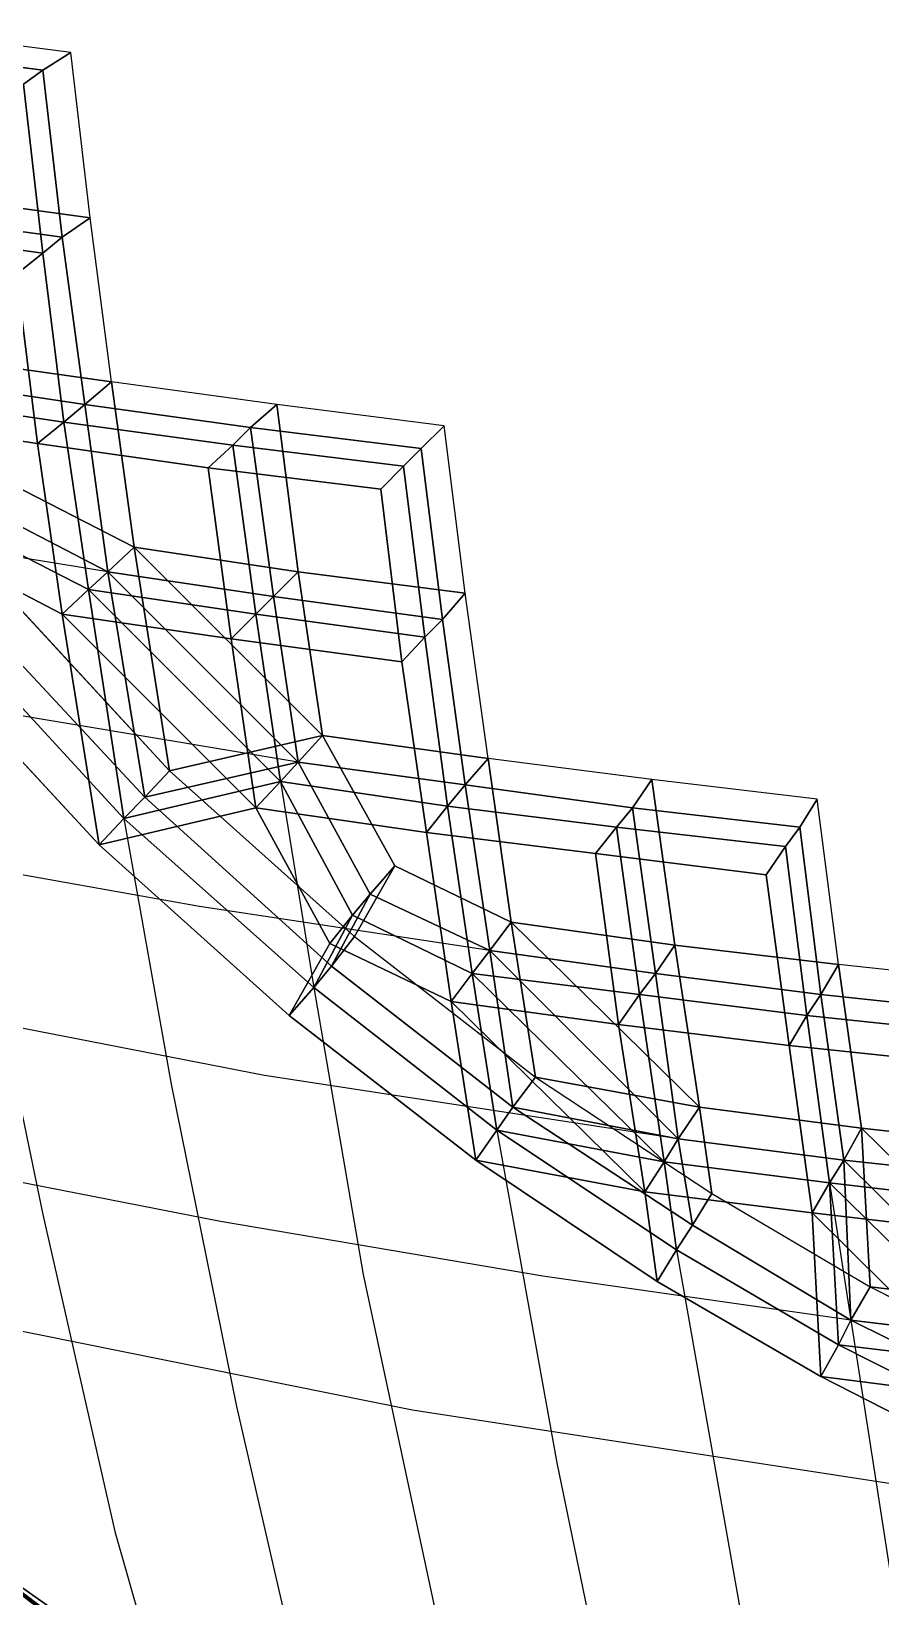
# Model space of a CAD drawing. Extents: x -24.1 to 24.1, y -24.4 to 24.4.
# Drawn here: x -13.57 to -8.75, y -17.88 to -8.99 of the extents above; entities that cross this region are included whole.
import ezdxf

# ---------------------------------------------------------------- set-up
doc = ezdxf.new("R2010")
doc.units = 0
doc.header["$MEASUREMENT"] = 0
for name, color, linetype in [('Bases', 7, 'CONTINUOUS'), ('Bases - borderline', 7, 'CONTINUOUS'), ('Bases - borderline bottom', 7, 'CONTINUOUS'), ('Bases - borderline side1', 7, 'CONTINUOUS'), ('Bases - borderline side2', 7, 'CONTINUOUS'), ('Bases - borderline side3', 7, 'CONTINUOUS'), ('Bases - borderline side4', 7, 'CONTINUOUS'), ('Bases - borderline top', 7, 'CONTINUOUS'), ('Bases bottom', 7, 'CONTINUOUS'), ('Bases side1', 7, 'CONTINUOUS'), ('Bases side2', 7, 'CONTINUOUS'), ('Bases side3', 7, 'CONTINUOUS'), ('Bases side4', 7, 'CONTINUOUS'), ('Bases top', 7, 'CONTINUOUS'), ('Concrete bases crown', 7, 'CONTINUOUS'), ('Concrete bases crown bottom', 7, 'CONTINUOUS'), ('Concrete bases crown side2', 7, 'CONTINUOUS'), ('Concrete bases crown side3', 7, 'CONTINUOUS'), ('Concrete bases crown side4', 7, 'CONTINUOUS'), ('Concrete bases crown top', 7, 'CONTINUOUS'), ('FEA3', 7, 'CONTINUOUS'), ('LowerTendons', 7, 'CONTINUOUS'), ('LowerTendons Crown', 7, 'CONTINUOUS'), ('TendonPoints3', 7, 'CONTINUOUS'), ('UpperTendons', 7, 'CONTINUOUS'), ('UpperTendons Crown', 7, 'CONTINUOUS')]:
    doc.layers.add(name, color=color, linetype=linetype)

msp = doc.modelspace()

# ---------------------------------------------------------------- linework, layer by layer
at = {"layer": 'Bases'}
for points in [[(-11.92, -12.99, 59.35), (-12.06, -12.06, 59.69), (-12.99, -11.92, 59.35)], [(-12.06, -13.14, 59.7), (-12.2, -12.2, 60.04), (-13.14, -12.06, 59.7)], [(-12.06, -13.14, 59.7), (-12.2, -12.2, 60.04), (-13.14, -12.06, 59.7)], [(-12.16, -13.25, 59.96), (-12.3, -12.3, 60.3), (-13.25, -12.16, 59.96)], [(-12.16, -13.25, 59.96), (-12.3, -12.3, 60.3), (-13.25, -12.16, 59.96)], [(-12.3, -13.4, 60.3), (-12.44, -12.44, 60.65), (-13.4, -12.3, 60.3)]]:
    msp.add_3dface(points, dxfattribs=at)
at = {"layer": 'Bases - borderline'}
for points in [[(-11.92, -12.99, 59.35), (-12.99, -11.92, 59.35), (-12.79, -13.19, 58.9)], [(-12.06, -13.14, 59.7), (-13.14, -12.06, 59.7), (-12.93, -13.34, 59.24)], [(-12.06, -13.14, 59.7), (-13.14, -12.06, 59.7), (-12.93, -13.34, 59.24)], [(-12.16, -13.25, 59.96), (-13.25, -12.16, 59.96), (-13.05, -13.46, 59.5)], [(-12.16, -13.25, 59.96), (-13.25, -12.16, 59.96), (-13.05, -13.46, 59.5)], [(-12.3, -13.4, 60.3), (-13.4, -12.3, 60.3), (-13.19, -13.61, 59.83)], [(-9.78, -15.1, 59.14), (-9.92, -14.18, 59.55), (-10.85, -14.05, 59.28)], [(-10.85, -14.05, 59.28), (-10.71, -14.93, 58.9), (-9.78, -15.1, 59.14)], [(-9.9, -15.28, 59.48), (-10.03, -14.34, 59.89), (-10.97, -14.21, 59.63)], [(-9.9, -15.28, 59.48), (-10.03, -14.34, 59.89), (-10.97, -14.21, 59.63)], [(-10.97, -14.21, 59.63), (-10.84, -15.1, 59.24), (-9.9, -15.28, 59.48)], [(-10.97, -14.21, 59.63), (-10.84, -15.1, 59.24), (-9.9, -15.28, 59.48)], [(-9.98, -15.41, 59.73), (-10.12, -14.46, 60.15), (-11.07, -14.34, 59.88)], [(-9.98, -15.41, 59.73), (-10.12, -14.46, 60.15), (-11.07, -14.34, 59.88)], [(-11.07, -14.34, 59.88), (-10.93, -15.23, 59.49), (-9.98, -15.41, 59.73)], [(-11.07, -14.34, 59.88), (-10.93, -15.23, 59.49), (-9.98, -15.41, 59.73)], [(-10.09, -15.58, 60.07), (-10.24, -14.63, 60.5), (-11.19, -14.5, 60.23)], [(-11.19, -14.5, 60.23), (-11.05, -15.4, 59.83), (-10.09, -15.58, 60.07)], [(-9.78, -15.1, 59.14), (-10.71, -14.93, 58.9), (-9.71, -15.59, 58.9)], [(-9.9, -15.28, 59.48), (-10.84, -15.1, 59.24), (-9.82, -15.77, 59.24)], [(-9.9, -15.28, 59.48), (-10.84, -15.1, 59.24), (-9.82, -15.77, 59.24)], [(-9.98, -15.41, 59.73), (-10.93, -15.23, 59.49), (-9.91, -15.91, 59.5)], [(-9.98, -15.41, 59.73), (-10.93, -15.23, 59.49), (-9.91, -15.91, 59.5)], [(-7.82, -16.24, 59.11), (-7.95, -15.32, 59.57), (-8.86, -15.22, 59.37)], [(-7.82, -16.24, 59.11), (-8.86, -15.22, 59.37), (-8.81, -16.12, 58.9)], [(-10.09, -15.58, 60.07), (-11.05, -15.4, 59.83), (-10.02, -16.09, 59.83)], [(-7.92, -16.43, 59.45), (-8.04, -15.5, 59.92), (-8.96, -15.4, 59.71)], [(-7.92, -16.43, 59.45), (-8.04, -15.5, 59.92), (-8.96, -15.4, 59.71)], [(-7.92, -16.43, 59.45), (-8.96, -15.4, 59.71), (-8.92, -16.31, 59.24)], [(-7.92, -16.43, 59.45), (-8.96, -15.4, 59.71), (-8.92, -16.31, 59.24)], [(-7.98, -16.57, 59.71), (-8.11, -15.64, 60.18), (-9.04, -15.53, 59.97)], [(-7.98, -16.57, 59.71), (-8.11, -15.64, 60.18), (-9.04, -15.53, 59.97)], [(-7.98, -16.57, 59.71), (-9.04, -15.53, 59.97), (-8.99, -16.45, 59.49)], [(-7.98, -16.57, 59.71), (-9.04, -15.53, 59.97), (-8.99, -16.45, 59.49)], [(-8.07, -16.76, 60.05), (-8.2, -15.81, 60.52), (-9.14, -15.7, 60.31)], [(-8.07, -16.76, 60.05), (-9.14, -15.7, 60.31), (-9.09, -16.63, 59.83)], [(-7.82, -16.24, 59.11), (-8.81, -16.12, 58.9), (-7.76, -16.65, 58.9)], [(-7.92, -16.43, 59.45), (-8.92, -16.31, 59.24), (-7.85, -16.84, 59.24)], [(-7.92, -16.43, 59.45), (-8.92, -16.31, 59.24), (-7.85, -16.84, 59.24)], [(-7.98, -16.57, 59.71), (-8.99, -16.45, 59.49), (-7.92, -16.99, 59.5)], [(-7.98, -16.57, 59.71), (-8.99, -16.45, 59.49), (-7.92, -16.99, 59.5)], [(-8.07, -16.76, 60.05), (-9.09, -16.63, 59.83), (-8.01, -17.18, 59.83)]]:
    msp.add_3dface(points, dxfattribs=at)
at = {"layer": 'Bases - borderline bottom'}
for points in [[(-12.79, -13.19, 58.9), (-12.99, -11.92, 59.35), (-13.75, -11.53, 59.17), (-14.13, -11.74, 58.9)], [(-12.93, -13.34, 59.24), (-13.14, -12.06, 59.7), (-13.91, -11.66, 59.51), (-14.3, -11.87, 59.24)], [(-13.05, -13.46, 59.5), (-13.25, -12.16, 59.96), (-14.03, -11.76, 59.77), (-14.42, -11.97, 59.49)], [(-11.51, -13.73, 59.18), (-11.92, -12.99, 59.35), (-12.79, -13.19, 58.9), (-11.74, -14.13, 58.9)], [(-11.65, -13.89, 59.52), (-12.06, -13.14, 59.7), (-12.93, -13.34, 59.24), (-11.87, -14.3, 59.24)], [(-11.75, -14.01, 59.78), (-12.16, -13.25, 59.96), (-13.05, -13.46, 59.5), (-11.97, -14.42, 59.49)], [(-10.85, -14.05, 59.28), (-11.51, -13.73, 59.18), (-11.74, -14.13, 58.9), (-10.71, -14.93, 58.9)], [(-10.97, -14.21, 59.63), (-11.65, -13.89, 59.52), (-11.87, -14.3, 59.24), (-10.84, -15.1, 59.24)], [(-11.07, -14.34, 59.88), (-11.75, -14.01, 59.78), (-11.97, -14.42, 59.49), (-10.93, -15.23, 59.49)], [(-8.86, -15.22, 59.37), (-9.78, -15.1, 59.14), (-9.71, -15.59, 58.9), (-8.81, -16.12, 58.9)], [(-8.96, -15.4, 59.71), (-9.9, -15.28, 59.48), (-9.82, -15.77, 59.24), (-8.92, -16.31, 59.24)], [(-9.04, -15.53, 59.97), (-9.98, -15.41, 59.73), (-9.91, -15.91, 59.5), (-8.99, -16.45, 59.49)]]:
    msp.add_3dface(points, dxfattribs=at)
at = {"layer": 'Bases - borderline side1'}
for points in [[(-12.79, -13.19, 58.9), (-12.99, -11.92, 59.35), (-13.14, -12.06, 59.7), (-12.93, -13.34, 59.24)], [(-12.93, -13.34, 59.24), (-13.14, -12.06, 59.7), (-13.25, -12.16, 59.96), (-13.05, -13.46, 59.5)], [(-13.05, -13.46, 59.5), (-13.25, -12.16, 59.96), (-13.4, -12.3, 60.3), (-13.19, -13.61, 59.83)], [(-11.51, -13.73, 59.18), (-11.92, -12.99, 59.35), (-12.06, -13.14, 59.7), (-11.65, -13.89, 59.52)], [(-11.65, -13.89, 59.52), (-12.06, -13.14, 59.7), (-12.16, -13.25, 59.96), (-11.75, -14.01, 59.78)], [(-11.75, -14.01, 59.78), (-12.16, -13.25, 59.96), (-12.3, -13.4, 60.3), (-11.88, -14.17, 60.12)], [(-10.85, -14.05, 59.28), (-11.51, -13.73, 59.18), (-11.65, -13.89, 59.52), (-10.97, -14.21, 59.63)], [(-10.97, -14.21, 59.63), (-11.65, -13.89, 59.52), (-11.75, -14.01, 59.78), (-11.07, -14.34, 59.88)], [(-11.07, -14.34, 59.88), (-11.75, -14.01, 59.78), (-11.88, -14.17, 60.12), (-11.19, -14.5, 60.23)], [(-8.86, -15.22, 59.37), (-9.78, -15.1, 59.14), (-9.9, -15.28, 59.48), (-8.96, -15.4, 59.71)], [(-8.96, -15.4, 59.71), (-9.9, -15.28, 59.48), (-9.98, -15.41, 59.73), (-9.04, -15.53, 59.97)], [(-9.04, -15.53, 59.97), (-9.98, -15.41, 59.73), (-10.09, -15.58, 60.07), (-9.14, -15.7, 60.31)]]:
    msp.add_3dface(points, dxfattribs=at)
at = {"layer": 'Bases - borderline side2'}
for points in [[(-12.99, -11.92, 59.35), (-13.75, -11.53, 59.17), (-13.91, -11.66, 59.51), (-13.14, -12.06, 59.7)], [(-13.14, -12.06, 59.7), (-13.91, -11.66, 59.51), (-14.03, -11.76, 59.77), (-13.25, -12.16, 59.96)], [(-13.25, -12.16, 59.96), (-14.03, -11.76, 59.77), (-14.19, -11.89, 60.11), (-13.4, -12.3, 60.3)], [(-11.92, -12.99, 59.35), (-12.79, -13.19, 58.9), (-12.93, -13.34, 59.24), (-12.06, -13.14, 59.7)], [(-12.06, -13.14, 59.7), (-12.93, -13.34, 59.24), (-13.05, -13.46, 59.5), (-12.16, -13.25, 59.96)], [(-12.16, -13.25, 59.96), (-13.05, -13.46, 59.5), (-13.19, -13.61, 59.83), (-12.3, -13.4, 60.3)], [(-11.51, -13.73, 59.18), (-11.74, -14.13, 58.9), (-11.87, -14.3, 59.24), (-11.65, -13.89, 59.52)], [(-11.65, -13.89, 59.52), (-11.87, -14.3, 59.24), (-11.97, -14.42, 59.49), (-11.75, -14.01, 59.78)], [(-11.75, -14.01, 59.78), (-11.97, -14.42, 59.49), (-12.11, -14.58, 59.83), (-11.88, -14.17, 60.12)], [(-9.78, -15.1, 59.14), (-9.71, -15.59, 58.9), (-9.82, -15.77, 59.24), (-9.9, -15.28, 59.48)], [(-9.9, -15.28, 59.48), (-9.82, -15.77, 59.24), (-9.91, -15.91, 59.5), (-9.98, -15.41, 59.73)], [(-9.98, -15.41, 59.73), (-9.91, -15.91, 59.5), (-10.02, -16.09, 59.83), (-10.09, -15.58, 60.07)]]:
    msp.add_3dface(points, dxfattribs=at)
at = {"layer": 'Bases - borderline side3'}
for points in [[(-12.79, -13.19, 58.9), (-11.74, -14.13, 58.9), (-11.87, -14.3, 59.24), (-12.93, -13.34, 59.24)], [(-12.93, -13.34, 59.24), (-11.87, -14.3, 59.24), (-11.97, -14.42, 59.49), (-13.05, -13.46, 59.5)], [(-13.05, -13.46, 59.5), (-11.97, -14.42, 59.49), (-12.11, -14.58, 59.83), (-13.19, -13.61, 59.83)], [(-11.74, -14.13, 58.9), (-10.71, -14.93, 58.9), (-10.84, -15.1, 59.24), (-11.87, -14.3, 59.24)], [(-11.87, -14.3, 59.24), (-10.84, -15.1, 59.24), (-10.93, -15.23, 59.49), (-11.97, -14.42, 59.49)], [(-11.97, -14.42, 59.49), (-10.93, -15.23, 59.49), (-11.05, -15.4, 59.83), (-12.11, -14.58, 59.83)], [(-9.71, -15.59, 58.9), (-8.81, -16.12, 58.9), (-8.92, -16.31, 59.24), (-9.82, -15.77, 59.24)], [(-9.82, -15.77, 59.24), (-8.92, -16.31, 59.24), (-8.99, -16.45, 59.49), (-9.91, -15.91, 59.5)], [(-9.91, -15.91, 59.5), (-8.99, -16.45, 59.49), (-9.09, -16.63, 59.83), (-10.02, -16.09, 59.83)]]:
    msp.add_3dface(points, dxfattribs=at)
at = {"layer": 'Bases - borderline side4'}
for points in [[(-14.13, -11.74, 58.9), (-12.79, -13.19, 58.9), (-12.93, -13.34, 59.24), (-14.3, -11.87, 59.24)], [(-14.3, -11.87, 59.24), (-12.93, -13.34, 59.24), (-13.05, -13.46, 59.5), (-14.42, -11.97, 59.49)], [(-14.42, -11.97, 59.49), (-13.05, -13.46, 59.5), (-13.19, -13.61, 59.83), (-14.58, -12.11, 59.83)], [(-11.74, -14.13, 58.9), (-11.51, -13.73, 59.18), (-11.65, -13.89, 59.52), (-11.87, -14.3, 59.24)], [(-11.87, -14.3, 59.24), (-11.65, -13.89, 59.52), (-11.75, -14.01, 59.78), (-11.97, -14.42, 59.49)], [(-11.97, -14.42, 59.49), (-11.75, -14.01, 59.78), (-11.88, -14.17, 60.12), (-12.11, -14.58, 59.83)], [(-10.71, -14.93, 58.9), (-10.85, -14.05, 59.28), (-10.97, -14.21, 59.63), (-10.84, -15.1, 59.24)], [(-10.84, -15.1, 59.24), (-10.97, -14.21, 59.63), (-11.07, -14.34, 59.88), (-10.93, -15.23, 59.49)], [(-10.93, -15.23, 59.49), (-11.07, -14.34, 59.88), (-11.19, -14.5, 60.23), (-11.05, -15.4, 59.83)], [(-8.81, -16.12, 58.9), (-8.86, -15.22, 59.37), (-8.96, -15.4, 59.71), (-8.92, -16.31, 59.24)], [(-8.92, -16.31, 59.24), (-8.96, -15.4, 59.71), (-9.04, -15.53, 59.97), (-8.99, -16.45, 59.49)], [(-8.99, -16.45, 59.49), (-9.04, -15.53, 59.97), (-9.14, -15.7, 60.31), (-9.09, -16.63, 59.83)]]:
    msp.add_3dface(points, dxfattribs=at)
at = {"layer": 'Bases - borderline top'}
for points in [[(-12.93, -13.34, 59.24), (-13.14, -12.06, 59.7), (-13.91, -11.66, 59.51), (-14.3, -11.87, 59.24)], [(-13.05, -13.46, 59.5), (-13.25, -12.16, 59.96), (-14.03, -11.76, 59.77), (-14.42, -11.97, 59.49)], [(-13.19, -13.61, 59.83), (-13.4, -12.3, 60.3), (-14.19, -11.89, 60.11), (-14.58, -12.11, 59.83)], [(-11.65, -13.89, 59.52), (-12.06, -13.14, 59.7), (-12.93, -13.34, 59.24), (-11.87, -14.3, 59.24)], [(-11.75, -14.01, 59.78), (-12.16, -13.25, 59.96), (-13.05, -13.46, 59.5), (-11.97, -14.42, 59.49)], [(-11.88, -14.17, 60.12), (-12.3, -13.4, 60.3), (-13.19, -13.61, 59.83), (-12.11, -14.58, 59.83)], [(-10.97, -14.21, 59.63), (-11.65, -13.89, 59.52), (-11.87, -14.3, 59.24), (-10.84, -15.1, 59.24)], [(-11.07, -14.34, 59.88), (-11.75, -14.01, 59.78), (-11.97, -14.42, 59.49), (-10.93, -15.23, 59.49)], [(-11.19, -14.5, 60.23), (-11.88, -14.17, 60.12), (-12.11, -14.58, 59.83), (-11.05, -15.4, 59.83)], [(-8.96, -15.4, 59.71), (-9.9, -15.28, 59.48), (-9.82, -15.77, 59.24), (-8.92, -16.31, 59.24)], [(-9.04, -15.53, 59.97), (-9.98, -15.41, 59.73), (-9.91, -15.91, 59.5), (-8.99, -16.45, 59.49)], [(-9.14, -15.7, 60.31), (-10.09, -15.58, 60.07), (-10.02, -16.09, 59.83), (-9.09, -16.63, 59.83)]]:
    msp.add_3dface(points, dxfattribs=at)
at = {"layer": 'Bases bottom'}
for points in [[(-13.35, -9.11, 60.18), (-14.29, -8.99, 59.79), (-14.18, -9.92, 59.55), (-13.24, -10.05, 59.93)], [(-13.51, -9.21, 60.53), (-14.46, -9.09, 60.14), (-14.34, -10.03, 59.89), (-13.4, -10.16, 60.28)], [(-13.62, -9.29, 60.8), (-14.58, -9.17, 60.4), (-14.46, -10.12, 60.15), (-13.51, -10.25, 60.54)], [(-13.24, -10.05, 59.93), (-14.18, -9.92, 59.55), (-14.05, -10.85, 59.28), (-13.12, -10.98, 59.66)], [(-13.4, -10.16, 60.28), (-14.34, -10.03, 59.89), (-14.21, -10.97, 59.63), (-13.27, -11.11, 60)], [(-13.51, -10.25, 60.54), (-14.46, -10.12, 60.15), (-14.34, -11.07, 59.88), (-13.39, -11.21, 60.26)], [(-13.12, -10.98, 59.66), (-14.05, -10.85, 59.28), (-13.75, -11.53, 59.17), (-12.99, -11.92, 59.35)], [(-13.27, -11.11, 60), (-14.21, -10.97, 59.63), (-13.91, -11.66, 59.51), (-13.14, -12.06, 59.7)], [(-12.18, -11.11, 60), (-13.12, -10.98, 59.66), (-12.99, -11.92, 59.35), (-12.06, -12.06, 59.69)], [(-13.39, -11.21, 60.26), (-14.34, -11.07, 59.88), (-14.03, -11.76, 59.77), (-13.25, -12.16, 59.96)], [(-12.33, -11.24, 60.36), (-13.27, -11.11, 60), (-13.14, -12.06, 59.7), (-12.2, -12.2, 60.04)], [(-11.23, -11.23, 60.33), (-12.18, -11.11, 60), (-12.06, -12.06, 59.69), (-11.11, -12.18, 60)], [(-12.43, -11.34, 60.62), (-13.39, -11.21, 60.26), (-13.25, -12.16, 59.96), (-12.3, -12.3, 60.3)], [(-11.36, -11.36, 60.68), (-12.33, -11.24, 60.36), (-12.2, -12.2, 60.04), (-11.24, -12.33, 60.36)], [(-11.46, -11.46, 60.95), (-12.43, -11.34, 60.62), (-12.3, -12.3, 60.3), (-11.34, -12.43, 60.62)], [(-11.11, -12.18, 60), (-12.06, -12.06, 59.69), (-11.92, -12.99, 59.35), (-10.98, -13.12, 59.66)], [(-11.24, -12.33, 60.36), (-12.2, -12.2, 60.04), (-12.06, -13.14, 59.7), (-11.11, -13.27, 60)], [(-11.34, -12.43, 60.62), (-12.3, -12.3, 60.3), (-12.16, -13.25, 59.96), (-11.21, -13.39, 60.26)], [(-10.98, -13.12, 59.66), (-11.92, -12.99, 59.35), (-11.51, -13.73, 59.18), (-10.85, -14.05, 59.28)], [(-11.11, -13.27, 60), (-12.06, -13.14, 59.7), (-11.65, -13.89, 59.52), (-10.97, -14.21, 59.63)], [(-10.05, -13.24, 59.93), (-10.98, -13.12, 59.66), (-10.85, -14.05, 59.28), (-9.92, -14.18, 59.55)], [(-9.11, -13.35, 60.18), (-10.05, -13.24, 59.93), (-9.92, -14.18, 59.55), (-8.99, -14.29, 59.79)], [(-11.21, -13.39, 60.26), (-12.16, -13.25, 59.96), (-11.75, -14.01, 59.78), (-11.07, -14.34, 59.88)], [(-10.16, -13.4, 60.28), (-11.11, -13.27, 60), (-10.97, -14.21, 59.63), (-10.03, -14.34, 59.89)], [(-10.25, -13.51, 60.54), (-11.21, -13.39, 60.26), (-11.07, -14.34, 59.88), (-10.12, -14.46, 60.15)], [(-9.21, -13.51, 60.53), (-10.16, -13.4, 60.28), (-10.03, -14.34, 59.89), (-9.09, -14.46, 60.14)], [(-9.29, -13.62, 60.8), (-10.25, -13.51, 60.54), (-10.12, -14.46, 60.15), (-9.17, -14.58, 60.4)], [(-8.99, -14.29, 59.79), (-9.92, -14.18, 59.55), (-9.78, -15.1, 59.14), (-8.86, -15.22, 59.37)], [(-8.06, -14.39, 60), (-8.99, -14.29, 59.79), (-8.86, -15.22, 59.37), (-7.95, -15.32, 59.57)], [(-9.09, -14.46, 60.14), (-10.03, -14.34, 59.89), (-9.9, -15.28, 59.48), (-8.96, -15.4, 59.71)], [(-9.17, -14.58, 60.4), (-10.12, -14.46, 60.15), (-9.98, -15.41, 59.73), (-9.04, -15.53, 59.97)], [(-8.15, -14.56, 60.35), (-9.09, -14.46, 60.14), (-8.96, -15.4, 59.71), (-8.04, -15.5, 59.92)], [(-8.22, -14.68, 60.62), (-9.17, -14.58, 60.4), (-9.04, -15.53, 59.97), (-8.11, -15.64, 60.18)]]:
    msp.add_3dface(points, dxfattribs=at)
at = {"layer": 'Bases side1'}
for points in [[(-13.35, -9.11, 60.18), (-14.29, -8.99, 59.79), (-14.46, -9.09, 60.14), (-13.51, -9.21, 60.53)], [(-13.51, -9.21, 60.53), (-14.46, -9.09, 60.14), (-14.58, -9.17, 60.4), (-13.62, -9.29, 60.8)], [(-13.24, -10.05, 59.93), (-14.18, -9.92, 59.55), (-14.34, -10.03, 59.89), (-13.4, -10.16, 60.28)], [(-13.4, -10.16, 60.28), (-14.34, -10.03, 59.89), (-14.46, -10.12, 60.15), (-13.51, -10.25, 60.54)], [(-13.51, -10.25, 60.54), (-14.46, -10.12, 60.15), (-14.63, -10.24, 60.5), (-13.66, -10.37, 60.9)], [(-13.12, -10.98, 59.66), (-14.05, -10.85, 59.28), (-14.21, -10.97, 59.63), (-13.27, -11.11, 60)], [(-13.27, -11.11, 60), (-14.21, -10.97, 59.63), (-14.34, -11.07, 59.88), (-13.39, -11.21, 60.26)], [(-12.18, -11.11, 60), (-13.12, -10.98, 59.66), (-13.27, -11.11, 60), (-12.33, -11.24, 60.36)], [(-13.39, -11.21, 60.26), (-14.34, -11.07, 59.88), (-14.5, -11.19, 60.23), (-13.54, -11.33, 60.61)], [(-12.33, -11.24, 60.36), (-13.27, -11.11, 60), (-13.39, -11.21, 60.26), (-12.43, -11.34, 60.62)], [(-11.23, -11.23, 60.33), (-12.18, -11.11, 60), (-12.33, -11.24, 60.36), (-11.36, -11.36, 60.68)], [(-12.43, -11.34, 60.62), (-13.39, -11.21, 60.26), (-13.54, -11.33, 60.61), (-12.57, -11.47, 60.97)], [(-11.36, -11.36, 60.68), (-12.33, -11.24, 60.36), (-12.43, -11.34, 60.62), (-11.46, -11.46, 60.95)], [(-11.46, -11.46, 60.95), (-12.43, -11.34, 60.62), (-12.57, -11.47, 60.97), (-11.59, -11.59, 61.3)], [(-11.11, -12.18, 60), (-12.06, -12.06, 59.69), (-12.2, -12.2, 60.04), (-11.24, -12.33, 60.36)], [(-11.24, -12.33, 60.36), (-12.2, -12.2, 60.04), (-12.3, -12.3, 60.3), (-11.34, -12.43, 60.62)], [(-11.34, -12.43, 60.62), (-12.3, -12.3, 60.3), (-12.44, -12.44, 60.65), (-11.47, -12.57, 60.97)], [(-10.98, -13.12, 59.66), (-11.92, -12.99, 59.35), (-12.06, -13.14, 59.7), (-11.11, -13.27, 60)], [(-11.11, -13.27, 60), (-12.06, -13.14, 59.7), (-12.16, -13.25, 59.96), (-11.21, -13.39, 60.26)], [(-10.05, -13.24, 59.93), (-10.98, -13.12, 59.66), (-11.11, -13.27, 60), (-10.16, -13.4, 60.28)], [(-9.11, -13.35, 60.18), (-10.05, -13.24, 59.93), (-10.16, -13.4, 60.28), (-9.21, -13.51, 60.53)], [(-11.21, -13.39, 60.26), (-12.16, -13.25, 59.96), (-12.3, -13.4, 60.3), (-11.33, -13.54, 60.61)], [(-10.16, -13.4, 60.28), (-11.11, -13.27, 60), (-11.21, -13.39, 60.26), (-10.25, -13.51, 60.54)], [(-10.25, -13.51, 60.54), (-11.21, -13.39, 60.26), (-11.33, -13.54, 60.61), (-10.37, -13.66, 60.9)], [(-9.21, -13.51, 60.53), (-10.16, -13.4, 60.28), (-10.25, -13.51, 60.54), (-9.29, -13.62, 60.8)], [(-9.29, -13.62, 60.8), (-10.25, -13.51, 60.54), (-10.37, -13.66, 60.9), (-9.4, -13.78, 61.15)], [(-8.99, -14.29, 59.79), (-9.92, -14.18, 59.55), (-10.03, -14.34, 59.89), (-9.09, -14.46, 60.14)], [(-8.06, -14.39, 60), (-8.99, -14.29, 59.79), (-9.09, -14.46, 60.14), (-8.15, -14.56, 60.35)], [(-9.09, -14.46, 60.14), (-10.03, -14.34, 59.89), (-10.12, -14.46, 60.15), (-9.17, -14.58, 60.4)], [(-9.17, -14.58, 60.4), (-10.12, -14.46, 60.15), (-10.24, -14.63, 60.5), (-9.27, -14.75, 60.75)], [(-8.15, -14.56, 60.35), (-9.09, -14.46, 60.14), (-9.17, -14.58, 60.4), (-8.22, -14.68, 60.62)], [(-8.22, -14.68, 60.62), (-9.17, -14.58, 60.4), (-9.27, -14.75, 60.75), (-8.32, -14.85, 60.97)]]:
    msp.add_3dface(points, dxfattribs=at)
at = {"layer": 'Bases side2'}
for points in [[(-13.12, -10.98, 59.66), (-12.99, -11.92, 59.35), (-13.14, -12.06, 59.7), (-13.27, -11.11, 60)], [(-13.27, -11.11, 60), (-13.14, -12.06, 59.7), (-13.25, -12.16, 59.96), (-13.39, -11.21, 60.26)], [(-12.18, -11.11, 60), (-12.06, -12.06, 59.69), (-12.2, -12.2, 60.04), (-12.33, -11.24, 60.36)], [(-13.39, -11.21, 60.26), (-13.25, -12.16, 59.96), (-13.4, -12.3, 60.3), (-13.54, -11.33, 60.61)], [(-12.33, -11.24, 60.36), (-12.2, -12.2, 60.04), (-12.3, -12.3, 60.3), (-12.43, -11.34, 60.62)], [(-12.43, -11.34, 60.62), (-12.3, -12.3, 60.3), (-12.44, -12.44, 60.65), (-12.57, -11.47, 60.97)], [(-12.06, -12.06, 59.69), (-11.92, -12.99, 59.35), (-12.06, -13.14, 59.7), (-12.2, -12.2, 60.04)], [(-12.2, -12.2, 60.04), (-12.06, -13.14, 59.7), (-12.16, -13.25, 59.96), (-12.3, -12.3, 60.3)], [(-12.3, -12.3, 60.3), (-12.16, -13.25, 59.96), (-12.3, -13.4, 60.3), (-12.44, -12.44, 60.65)], [(-11.92, -12.99, 59.35), (-11.51, -13.73, 59.18), (-11.65, -13.89, 59.52), (-12.06, -13.14, 59.7)], [(-12.06, -13.14, 59.7), (-11.65, -13.89, 59.52), (-11.75, -14.01, 59.78), (-12.16, -13.25, 59.96)], [(-10.98, -13.12, 59.66), (-10.85, -14.05, 59.28), (-10.97, -14.21, 59.63), (-11.11, -13.27, 60)], [(-10.05, -13.24, 59.93), (-9.92, -14.18, 59.55), (-10.03, -14.34, 59.89), (-10.16, -13.4, 60.28)], [(-12.16, -13.25, 59.96), (-11.75, -14.01, 59.78), (-11.88, -14.17, 60.12), (-12.3, -13.4, 60.3)], [(-11.11, -13.27, 60), (-10.97, -14.21, 59.63), (-11.07, -14.34, 59.88), (-11.21, -13.39, 60.26)], [(-11.21, -13.39, 60.26), (-11.07, -14.34, 59.88), (-11.19, -14.5, 60.23), (-11.33, -13.54, 60.61)], [(-10.16, -13.4, 60.28), (-10.03, -14.34, 59.89), (-10.12, -14.46, 60.15), (-10.25, -13.51, 60.54)], [(-10.25, -13.51, 60.54), (-10.12, -14.46, 60.15), (-10.24, -14.63, 60.5), (-10.37, -13.66, 60.9)], [(-9.92, -14.18, 59.55), (-9.78, -15.1, 59.14), (-9.9, -15.28, 59.48), (-10.03, -14.34, 59.89)], [(-8.99, -14.29, 59.79), (-8.86, -15.22, 59.37), (-8.96, -15.4, 59.71), (-9.09, -14.46, 60.14)], [(-10.03, -14.34, 59.89), (-9.9, -15.28, 59.48), (-9.98, -15.41, 59.73), (-10.12, -14.46, 60.15)], [(-10.12, -14.46, 60.15), (-9.98, -15.41, 59.73), (-10.09, -15.58, 60.07), (-10.24, -14.63, 60.5)], [(-9.09, -14.46, 60.14), (-8.96, -15.4, 59.71), (-9.04, -15.53, 59.97), (-9.17, -14.58, 60.4)], [(-9.17, -14.58, 60.4), (-9.04, -15.53, 59.97), (-9.14, -15.7, 60.31), (-9.27, -14.75, 60.75)]]:
    msp.add_3dface(points, dxfattribs=at)
at = {"layer": 'Bases side3'}
for points in [[(-14.18, -9.92, 59.55), (-13.24, -10.05, 59.93), (-13.4, -10.16, 60.28), (-14.34, -10.03, 59.89)], [(-14.34, -10.03, 59.89), (-13.4, -10.16, 60.28), (-13.51, -10.25, 60.54), (-14.46, -10.12, 60.15)], [(-14.46, -10.12, 60.15), (-13.51, -10.25, 60.54), (-13.66, -10.37, 60.9), (-14.63, -10.24, 60.5)], [(-14.05, -10.85, 59.28), (-13.12, -10.98, 59.66), (-13.27, -11.11, 60), (-14.21, -10.97, 59.63)], [(-14.21, -10.97, 59.63), (-13.27, -11.11, 60), (-13.39, -11.21, 60.26), (-14.34, -11.07, 59.88)], [(-14.34, -11.07, 59.88), (-13.39, -11.21, 60.26), (-13.54, -11.33, 60.61), (-14.5, -11.19, 60.23)], [(-13.75, -11.53, 59.17), (-12.99, -11.92, 59.35), (-13.14, -12.06, 59.7), (-13.91, -11.66, 59.51)], [(-13.91, -11.66, 59.51), (-13.14, -12.06, 59.7), (-13.25, -12.16, 59.96), (-14.03, -11.76, 59.77)], [(-14.03, -11.76, 59.77), (-13.25, -12.16, 59.96), (-13.4, -12.3, 60.3), (-14.19, -11.89, 60.11)], [(-12.99, -11.92, 59.35), (-12.06, -12.06, 59.69), (-12.2, -12.2, 60.04), (-13.14, -12.06, 59.7)], [(-13.14, -12.06, 59.7), (-12.2, -12.2, 60.04), (-12.3, -12.3, 60.3), (-13.25, -12.16, 59.96)], [(-12.06, -12.06, 59.69), (-11.11, -12.18, 60), (-11.24, -12.33, 60.36), (-12.2, -12.2, 60.04)], [(-13.25, -12.16, 59.96), (-12.3, -12.3, 60.3), (-12.44, -12.44, 60.65), (-13.4, -12.3, 60.3)], [(-12.2, -12.2, 60.04), (-11.24, -12.33, 60.36), (-11.34, -12.43, 60.62), (-12.3, -12.3, 60.3)], [(-12.3, -12.3, 60.3), (-11.34, -12.43, 60.62), (-11.47, -12.57, 60.97), (-12.44, -12.44, 60.65)], [(-11.92, -12.99, 59.35), (-10.98, -13.12, 59.66), (-11.11, -13.27, 60), (-12.06, -13.14, 59.7)], [(-12.06, -13.14, 59.7), (-11.11, -13.27, 60), (-11.21, -13.39, 60.26), (-12.16, -13.25, 59.96)], [(-12.16, -13.25, 59.96), (-11.21, -13.39, 60.26), (-11.33, -13.54, 60.61), (-12.3, -13.4, 60.3)], [(-11.51, -13.73, 59.18), (-10.85, -14.05, 59.28), (-10.97, -14.21, 59.63), (-11.65, -13.89, 59.52)], [(-11.65, -13.89, 59.52), (-10.97, -14.21, 59.63), (-11.07, -14.34, 59.88), (-11.75, -14.01, 59.78)], [(-11.75, -14.01, 59.78), (-11.07, -14.34, 59.88), (-11.19, -14.5, 60.23), (-11.88, -14.17, 60.12)], [(-10.85, -14.05, 59.28), (-9.92, -14.18, 59.55), (-10.03, -14.34, 59.89), (-10.97, -14.21, 59.63)], [(-10.97, -14.21, 59.63), (-10.03, -14.34, 59.89), (-10.12, -14.46, 60.15), (-11.07, -14.34, 59.88)], [(-9.92, -14.18, 59.55), (-8.99, -14.29, 59.79), (-9.09, -14.46, 60.14), (-10.03, -14.34, 59.89)], [(-11.07, -14.34, 59.88), (-10.12, -14.46, 60.15), (-10.24, -14.63, 60.5), (-11.19, -14.5, 60.23)], [(-10.03, -14.34, 59.89), (-9.09, -14.46, 60.14), (-9.17, -14.58, 60.4), (-10.12, -14.46, 60.15)], [(-10.12, -14.46, 60.15), (-9.17, -14.58, 60.4), (-9.27, -14.75, 60.75), (-10.24, -14.63, 60.5)], [(-9.78, -15.1, 59.14), (-8.86, -15.22, 59.37), (-8.96, -15.4, 59.71), (-9.9, -15.28, 59.48)], [(-9.9, -15.28, 59.48), (-8.96, -15.4, 59.71), (-9.04, -15.53, 59.97), (-9.98, -15.41, 59.73)], [(-8.86, -15.22, 59.37), (-7.95, -15.32, 59.57), (-8.04, -15.5, 59.92), (-8.96, -15.4, 59.71)], [(-9.98, -15.41, 59.73), (-9.04, -15.53, 59.97), (-9.14, -15.7, 60.31), (-10.09, -15.58, 60.07)], [(-8.96, -15.4, 59.71), (-8.04, -15.5, 59.92), (-8.11, -15.64, 60.18), (-9.04, -15.53, 59.97)], [(-9.04, -15.53, 59.97), (-8.11, -15.64, 60.18), (-8.2, -15.81, 60.52), (-9.14, -15.7, 60.31)]]:
    msp.add_3dface(points, dxfattribs=at)
at = {"layer": 'Bases side4'}
for points in [[(-13.24, -10.05, 59.93), (-13.35, -9.11, 60.18), (-13.51, -9.21, 60.53), (-13.4, -10.16, 60.28)], [(-13.4, -10.16, 60.28), (-13.51, -9.21, 60.53), (-13.62, -9.29, 60.8), (-13.51, -10.25, 60.54)], [(-13.51, -10.25, 60.54), (-13.62, -9.29, 60.8), (-13.78, -9.4, 61.15), (-13.66, -10.37, 60.9)], [(-13.12, -10.98, 59.66), (-13.24, -10.05, 59.93), (-13.4, -10.16, 60.28), (-13.27, -11.11, 60)], [(-13.27, -11.11, 60), (-13.4, -10.16, 60.28), (-13.51, -10.25, 60.54), (-13.39, -11.21, 60.26)], [(-13.39, -11.21, 60.26), (-13.51, -10.25, 60.54), (-13.66, -10.37, 60.9), (-13.54, -11.33, 60.61)], [(-12.99, -11.92, 59.35), (-13.12, -10.98, 59.66), (-13.27, -11.11, 60), (-13.14, -12.06, 59.7)], [(-13.14, -12.06, 59.7), (-13.27, -11.11, 60), (-13.39, -11.21, 60.26), (-13.25, -12.16, 59.96)], [(-12.06, -12.06, 59.69), (-12.18, -11.11, 60), (-12.33, -11.24, 60.36), (-12.2, -12.2, 60.04)], [(-13.25, -12.16, 59.96), (-13.39, -11.21, 60.26), (-13.54, -11.33, 60.61), (-13.4, -12.3, 60.3)], [(-12.2, -12.2, 60.04), (-12.33, -11.24, 60.36), (-12.43, -11.34, 60.62), (-12.3, -12.3, 60.3)], [(-11.11, -12.18, 60), (-11.23, -11.23, 60.33), (-11.36, -11.36, 60.68), (-11.24, -12.33, 60.36)], [(-12.3, -12.3, 60.3), (-12.43, -11.34, 60.62), (-12.57, -11.47, 60.97), (-12.44, -12.44, 60.65)], [(-11.24, -12.33, 60.36), (-11.36, -11.36, 60.68), (-11.46, -11.46, 60.95), (-11.34, -12.43, 60.62)], [(-11.34, -12.43, 60.62), (-11.46, -11.46, 60.95), (-11.59, -11.59, 61.3), (-11.47, -12.57, 60.97)], [(-10.98, -13.12, 59.66), (-11.11, -12.18, 60), (-11.24, -12.33, 60.36), (-11.11, -13.27, 60)], [(-11.11, -13.27, 60), (-11.24, -12.33, 60.36), (-11.34, -12.43, 60.62), (-11.21, -13.39, 60.26)], [(-11.21, -13.39, 60.26), (-11.34, -12.43, 60.62), (-11.47, -12.57, 60.97), (-11.33, -13.54, 60.61)], [(-10.85, -14.05, 59.28), (-10.98, -13.12, 59.66), (-11.11, -13.27, 60), (-10.97, -14.21, 59.63)], [(-9.92, -14.18, 59.55), (-10.05, -13.24, 59.93), (-10.16, -13.4, 60.28), (-10.03, -14.34, 59.89)], [(-10.97, -14.21, 59.63), (-11.11, -13.27, 60), (-11.21, -13.39, 60.26), (-11.07, -14.34, 59.88)], [(-11.07, -14.34, 59.88), (-11.21, -13.39, 60.26), (-11.33, -13.54, 60.61), (-11.19, -14.5, 60.23)], [(-10.03, -14.34, 59.89), (-10.16, -13.4, 60.28), (-10.25, -13.51, 60.54), (-10.12, -14.46, 60.15)], [(-8.99, -14.29, 59.79), (-9.11, -13.35, 60.18), (-9.21, -13.51, 60.53), (-9.09, -14.46, 60.14)], [(-10.12, -14.46, 60.15), (-10.25, -13.51, 60.54), (-10.37, -13.66, 60.9), (-10.24, -14.63, 60.5)], [(-9.09, -14.46, 60.14), (-9.21, -13.51, 60.53), (-9.29, -13.62, 60.8), (-9.17, -14.58, 60.4)], [(-9.17, -14.58, 60.4), (-9.29, -13.62, 60.8), (-9.4, -13.78, 61.15), (-9.27, -14.75, 60.75)], [(-8.86, -15.22, 59.37), (-8.99, -14.29, 59.79), (-9.09, -14.46, 60.14), (-8.96, -15.4, 59.71)], [(-8.96, -15.4, 59.71), (-9.09, -14.46, 60.14), (-9.17, -14.58, 60.4), (-9.04, -15.53, 59.97)], [(-9.04, -15.53, 59.97), (-9.17, -14.58, 60.4), (-9.27, -14.75, 60.75), (-9.14, -15.7, 60.31)]]:
    msp.add_3dface(points, dxfattribs=at)
at = {"layer": 'Bases top'}
for points in [[(-13.51, -9.21, 60.53), (-14.46, -9.09, 60.14), (-14.34, -10.03, 59.89), (-13.4, -10.16, 60.28)], [(-13.62, -9.29, 60.8), (-14.58, -9.17, 60.4), (-14.46, -10.12, 60.15), (-13.51, -10.25, 60.54)], [(-13.4, -10.16, 60.28), (-14.34, -10.03, 59.89), (-14.21, -10.97, 59.63), (-13.27, -11.11, 60)], [(-13.51, -10.25, 60.54), (-14.46, -10.12, 60.15), (-14.34, -11.07, 59.88), (-13.39, -11.21, 60.26)], [(-13.66, -10.37, 60.9), (-14.63, -10.24, 60.5), (-14.5, -11.19, 60.23), (-13.54, -11.33, 60.61)], [(-13.27, -11.11, 60), (-14.21, -10.97, 59.63), (-13.91, -11.66, 59.51), (-13.14, -12.06, 59.7)], [(-13.39, -11.21, 60.26), (-14.34, -11.07, 59.88), (-14.03, -11.76, 59.77), (-13.25, -12.16, 59.96)], [(-12.33, -11.24, 60.36), (-13.27, -11.11, 60), (-13.14, -12.06, 59.7), (-12.2, -12.2, 60.04)], [(-13.54, -11.33, 60.61), (-14.5, -11.19, 60.23), (-14.19, -11.89, 60.11), (-13.4, -12.3, 60.3)], [(-12.43, -11.34, 60.62), (-13.39, -11.21, 60.26), (-13.25, -12.16, 59.96), (-12.3, -12.3, 60.3)], [(-11.36, -11.36, 60.68), (-12.33, -11.24, 60.36), (-12.2, -12.2, 60.04), (-11.24, -12.33, 60.36)], [(-12.57, -11.47, 60.97), (-13.54, -11.33, 60.61), (-13.4, -12.3, 60.3), (-12.44, -12.44, 60.65)], [(-11.46, -11.46, 60.95), (-12.43, -11.34, 60.62), (-12.3, -12.3, 60.3), (-11.34, -12.43, 60.62)], [(-11.59, -11.59, 61.3), (-12.57, -11.47, 60.97), (-12.44, -12.44, 60.65), (-11.47, -12.57, 60.97)], [(-11.24, -12.33, 60.36), (-12.2, -12.2, 60.04), (-12.06, -13.14, 59.7), (-11.11, -13.27, 60)], [(-11.34, -12.43, 60.62), (-12.3, -12.3, 60.3), (-12.16, -13.25, 59.96), (-11.21, -13.39, 60.26)], [(-11.47, -12.57, 60.97), (-12.44, -12.44, 60.65), (-12.3, -13.4, 60.3), (-11.33, -13.54, 60.61)], [(-11.11, -13.27, 60), (-12.06, -13.14, 59.7), (-11.65, -13.89, 59.52), (-10.97, -14.21, 59.63)], [(-11.21, -13.39, 60.26), (-12.16, -13.25, 59.96), (-11.75, -14.01, 59.78), (-11.07, -14.34, 59.88)], [(-10.16, -13.4, 60.28), (-11.11, -13.27, 60), (-10.97, -14.21, 59.63), (-10.03, -14.34, 59.89)], [(-11.33, -13.54, 60.61), (-12.3, -13.4, 60.3), (-11.88, -14.17, 60.12), (-11.19, -14.5, 60.23)], [(-10.25, -13.51, 60.54), (-11.21, -13.39, 60.26), (-11.07, -14.34, 59.88), (-10.12, -14.46, 60.15)], [(-9.21, -13.51, 60.53), (-10.16, -13.4, 60.28), (-10.03, -14.34, 59.89), (-9.09, -14.46, 60.14)], [(-9.29, -13.62, 60.8), (-10.25, -13.51, 60.54), (-10.12, -14.46, 60.15), (-9.17, -14.58, 60.4)], [(-10.37, -13.66, 60.9), (-11.33, -13.54, 60.61), (-11.19, -14.5, 60.23), (-10.24, -14.63, 60.5)], [(-9.4, -13.78, 61.15), (-10.37, -13.66, 60.9), (-10.24, -14.63, 60.5), (-9.27, -14.75, 60.75)], [(-9.09, -14.46, 60.14), (-10.03, -14.34, 59.89), (-9.9, -15.28, 59.48), (-8.96, -15.4, 59.71)], [(-9.17, -14.58, 60.4), (-10.12, -14.46, 60.15), (-9.98, -15.41, 59.73), (-9.04, -15.53, 59.97)], [(-8.15, -14.56, 60.35), (-9.09, -14.46, 60.14), (-8.96, -15.4, 59.71), (-8.04, -15.5, 59.92)], [(-9.27, -14.75, 60.75), (-10.24, -14.63, 60.5), (-10.09, -15.58, 60.07), (-9.14, -15.7, 60.31)], [(-8.22, -14.68, 60.62), (-9.17, -14.58, 60.4), (-9.04, -15.53, 59.97), (-8.11, -15.64, 60.18)], [(-8.32, -14.85, 60.97), (-9.27, -14.75, 60.75), (-9.14, -15.7, 60.31), (-8.2, -15.81, 60.52)]]:
    msp.add_3dface(points, dxfattribs=at)
at = {"layer": 'Concrete bases crown'}
for points in [[(-11.67, -19.21, 58.95), (-14.18, -17.44, 58.95), (-12.96, -18.36, 57.86)], [(-14.18, -17.44, 58.95), (-13.27, -18.14, 57.58), (-12.96, -18.36, 57.86)], [(-14.18, -17.44, 54.58), (-12.96, -18.36, 54.58), (-13.58, -17.91, 55.13)], [(-11.88, -19.55, 58.95), (-14.43, -17.75, 58.95), (-13.19, -18.69, 57.86)], [(-11.88, -19.55, 58.95), (-14.43, -17.75, 58.95), (-13.19, -18.69, 57.86)], [(-14.43, -17.75, 58.95), (-13.51, -18.46, 57.58), (-13.19, -18.69, 57.86)], [(-14.43, -17.75, 58.95), (-13.51, -18.46, 57.58), (-13.19, -18.69, 57.86)], [(-14.43, -17.75, 54.58), (-13.19, -18.69, 54.58), (-13.82, -18.23, 55.13)], [(-14.43, -17.75, 54.58), (-13.19, -18.69, 54.58), (-13.82, -18.23, 55.13)]]:
    msp.add_3dface(points, dxfattribs=at)
at = {"layer": 'Concrete bases crown bottom'}
for points in [[(-14.18, -17.44, 58.95), (-15.06, -16.68, 57.58), (-14.18, -17.44, 56.77), (-13.27, -18.14, 57.58)], [(-14.43, -17.75, 58.95), (-15.33, -16.98, 57.58), (-14.43, -17.75, 56.77), (-13.51, -18.46, 57.58)], [(-13.58, -17.91, 56.22), (-14.18, -17.44, 55.67), (-13.58, -17.91, 55.13), (-12.96, -18.36, 55.67)], [(-12.96, -18.36, 57.13), (-13.27, -18.14, 57.58), (-14.18, -17.44, 56.77), (-13.58, -17.91, 56.22)], [(-13.82, -18.23, 56.22), (-14.43, -17.75, 55.67), (-13.82, -18.23, 55.13), (-13.19, -18.69, 55.67)], [(-13.19, -18.69, 57.13), (-13.51, -18.46, 57.58), (-14.43, -17.75, 56.77), (-13.82, -18.23, 56.22)]]:
    msp.add_3dface(points, dxfattribs=at)
at = {"layer": 'Concrete bases crown side2'}
for points in [[(-13.27, -18.14, 57.58), (-14.18, -17.44, 56.77), (-14.43, -17.75, 56.77), (-13.51, -18.46, 57.58)], [(-13.51, -18.46, 57.58), (-14.43, -17.75, 56.77), (-14.59, -17.94, 56.77), (-13.65, -18.66, 57.58)]]:
    msp.add_3dface(points, dxfattribs=at)
at = {"layer": 'Concrete bases crown side3'}
for points in [[(-14.18, -17.44, 56.77), (-13.27, -18.14, 57.58), (-13.51, -18.46, 57.58), (-14.43, -17.75, 56.77)], [(-14.43, -17.75, 56.77), (-13.51, -18.46, 57.58), (-13.65, -18.66, 57.58), (-14.59, -17.94, 56.77)]]:
    msp.add_3dface(points, dxfattribs=at)
at = {"layer": 'Concrete bases crown side4'}
for points in [[(-13.27, -18.14, 57.58), (-14.18, -17.44, 58.95), (-14.43, -17.75, 58.95), (-13.51, -18.46, 57.58)], [(-13.51, -18.46, 57.58), (-14.43, -17.75, 58.95), (-14.59, -17.94, 58.95), (-13.65, -18.66, 57.58)]]:
    msp.add_3dface(points, dxfattribs=at)
at = {"layer": 'Concrete bases crown top'}
for points in [[(-14.43, -17.75, 58.95), (-15.33, -16.98, 57.58), (-14.43, -17.75, 56.77), (-13.51, -18.46, 57.58)], [(-13.82, -18.23, 56.22), (-14.43, -17.75, 55.67), (-13.82, -18.23, 55.13), (-13.19, -18.69, 55.67)], [(-13.19, -18.69, 57.13), (-13.51, -18.46, 57.58), (-14.43, -17.75, 56.77), (-13.82, -18.23, 56.22)]]:
    msp.add_3dface(points, dxfattribs=at)
at = {"layer": 'FEA3'}
for p, q in [((-14.13, -11.74, 58.9), (-12.79, -13.19, 58.9)), ((-14.58, -12.11, 59.83), (-13.19, -13.61, 59.83)), ((-12.79, -13.19, 58.9), (-11.74, -14.13, 58.9)), ((-13.19, -13.61, 59.83), (-12.11, -14.58, 59.83)), ((-11.74, -14.13, 58.9), (-10.71, -14.93, 58.9)), ((-12.11, -14.58, 59.83), (-11.05, -15.4, 59.83)), ((-10.71, -14.93, 58.9), (-9.71, -15.59, 58.9)), ((-11.05, -15.4, 59.83), (-10.02, -16.09, 59.83)), ((-9.71, -15.59, 58.9), (-8.81, -16.12, 58.9)), ((-10.02, -16.09, 59.83), (-9.09, -16.63, 59.83)), ((-8.81, -16.12, 58.9), (-8.92, -16.31, 59.24)), ((-8.81, -16.12, 58.9), (-7.76, -16.65, 58.9)), ((-8.92, -16.31, 59.24), (-8.99, -16.45, 59.49)), ((-9.09, -16.63, 59.83), (-8.01, -17.18, 59.83)), ((-11.67, -19.21, 58.95), (-14.18, -17.44, 58.95))]:
    msp.add_line(p, q, dxfattribs=at)
for points in [[(-14.13, -11.74, 58.9), (-12.79, -13.19, 58.9), (-12.93, -13.34, 59.24), (-14.3, -11.87, 59.24)], [(-14.3, -11.87, 59.24), (-12.93, -13.34, 59.24), (-13.05, -13.46, 59.5), (-14.42, -11.97, 59.49)], [(-14.42, -11.97, 59.49), (-13.05, -13.46, 59.5), (-13.19, -13.61, 59.83), (-14.58, -12.11, 59.83)], [(-12.79, -13.19, 58.9), (-11.74, -14.13, 58.9), (-11.87, -14.3, 59.24), (-12.93, -13.34, 59.24)], [(-12.93, -13.34, 59.24), (-11.87, -14.3, 59.24), (-11.97, -14.42, 59.49), (-13.05, -13.46, 59.5)], [(-13.05, -13.46, 59.5), (-11.97, -14.42, 59.49), (-12.11, -14.58, 59.83), (-13.19, -13.61, 59.83)], [(-11.74, -14.13, 58.9), (-10.71, -14.93, 58.9), (-10.84, -15.1, 59.24), (-11.87, -14.3, 59.24)], [(-11.87, -14.3, 59.24), (-10.84, -15.1, 59.24), (-10.93, -15.23, 59.49), (-11.97, -14.42, 59.49)], [(-11.97, -14.42, 59.49), (-10.93, -15.23, 59.49), (-11.05, -15.4, 59.83), (-12.11, -14.58, 59.83)], [(-10.71, -14.93, 58.9), (-9.71, -15.59, 58.9), (-9.82, -15.77, 59.24), (-10.84, -15.1, 59.24)], [(-10.84, -15.1, 59.24), (-9.82, -15.77, 59.24), (-9.91, -15.91, 59.5), (-10.93, -15.23, 59.49)], [(-10.93, -15.23, 59.49), (-9.91, -15.91, 59.5), (-10.02, -16.09, 59.83), (-11.05, -15.4, 59.83)], [(-9.71, -15.59, 58.9), (-8.81, -16.12, 58.9), (-8.92, -16.31, 59.24), (-9.82, -15.77, 59.24)], [(-9.82, -15.77, 59.24), (-8.92, -16.31, 59.24), (-8.99, -16.45, 59.49), (-9.91, -15.91, 59.5)], [(-9.91, -15.91, 59.5), (-8.99, -16.45, 59.49), (-9.09, -16.63, 59.83), (-10.02, -16.09, 59.83)], [(-8.81, -16.12, 58.9), (-7.76, -16.65, 58.9), (-7.85, -16.84, 59.24), (-8.92, -16.31, 59.24)], [(-8.92, -16.31, 59.24), (-7.85, -16.84, 59.24), (-7.92, -16.99, 59.5), (-8.99, -16.45, 59.49)], [(-8.99, -16.45, 59.49), (-7.92, -16.99, 59.5), (-8.01, -17.18, 59.83), (-9.09, -16.63, 59.83)], [(-14.18, -17.44, 58.95), (-15.06, -16.68, 57.58), (-14.18, -17.44, 56.77), (-13.27, -18.14, 57.58)], [(-14.18, -17.44, 58.95), (-13.27, -18.14, 57.58), (-12.96, -18.36, 57.86)], [(-11.67, -19.21, 58.95), (-14.18, -17.44, 58.95), (-12.96, -18.36, 57.86)], [(-13.58, -17.91, 56.22), (-14.18, -17.44, 55.67), (-13.58, -17.91, 55.13), (-12.96, -18.36, 55.67)], [(-12.96, -18.36, 57.13), (-13.27, -18.14, 57.58), (-14.18, -17.44, 56.77), (-13.58, -17.91, 56.22)], [(-14.18, -17.44, 54.58), (-12.96, -18.36, 54.58), (-13.58, -17.91, 55.13)]]:
    msp.add_3dface(points, dxfattribs=at)
at = {"layer": 'LowerTendons'}
for p, q in [((-13.51, -9.21, 60.53), (-14.46, -9.09, 60.14)), ((-13.4, -10.16, 60.28), (-14.34, -10.03, 59.89)), ((-13.27, -11.11, 60), (-14.21, -10.97, 59.63)), ((-13.14, -12.06, 59.7), (-14.3, -11.87, 59.24)), ((-12.2, -12.2, 60.04), (-13.14, -12.06, 59.7)), ((-11.24, -12.33, 60.36), (-12.2, -12.2, 60.04)), ((-12.06, -13.14, 59.7), (-13.8, -12.85, 59.07)), ((-11.11, -13.27, 60), (-12.06, -13.14, 59.7)), ((-10.97, -14.21, 59.63), (-12.62, -13.96, 59.09)), ((-10.03, -14.34, 59.89), (-10.97, -14.21, 59.63)), ((-9.09, -14.46, 60.14), (-10.03, -14.34, 59.89)), ((-9.9, -15.28, 59.48), (-12.25, -14.92, 58.78)), ((-8.96, -15.4, 59.71), (-9.9, -15.28, 59.48)), ((-8.04, -15.5, 59.92), (-8.96, -15.4, 59.71)), ((-8.92, -16.31, 59.24), (-10.67, -16.06, 58.79)), ((-7.92, -16.43, 59.45), (-8.92, -16.31, 59.24))]:
    msp.add_line(p, q, dxfattribs=at)
at = {"layer": 'LowerTendons Crown'}
for p, q in [((-12.62, -13.96, 59.09), (-14.19, -13.68, 58.5)), ((-12.25, -14.92, 58.78), (-14.97, -14.39, 57.75)), ((-12.5, -15.75, 58.23), (-13.88, -15.48, 57.73)), ((-10.67, -16.06, 58.79), (-12.5, -15.75, 58.23)), ((-11.41, -16.82, 58.07), (-14.09, -16.28, 57.17)), ((-8.69, -17.24, 58.78), (-11.41, -16.82, 58.07))]:
    msp.add_line(p, q, dxfattribs=at)
at = {"layer": 'TendonPoints3'}
for p, q in [((-12.62, -13.96, 59.09), (-14.19, -13.68, 58.5)), ((-13.8, -14.31, 58.75), (-13.51, -15.71, 58.15)), ((-12.25, -14.92, 58.78), (-14.97, -14.39, 57.75)), ((-12.78, -14.97, 58.88), (-12.41, -16.8, 58.03)), ((-12.5, -15.75, 58.23), (-13.88, -15.48, 57.73)), ((-13.51, -15.71, 58.15), (-13.1, -17.51, 57.28)), ((-10.67, -16.06, 58.79), (-12.5, -15.75, 58.23)), ((-11.69, -16.05, 58.77), (-11.11, -18.75, 57.34)), ((-11.41, -16.82, 58.07), (-14.09, -16.28, 57.17)), ((-12.41, -16.8, 58.03), (-12, -18.58, 57.09)), ((-8.69, -17.24, 58.78), (-11.41, -16.82, 58.07)), ((-10.59, -17.12, 58.58), (-10.22, -18.91, 57.58))]:
    msp.add_line(p, q, dxfattribs=at)
at = {"layer": 'UpperTendons'}
for p, q in [((-13.39, -11.21, 60.26), (-13.25, -12.16, 59.96)), ((-12.43, -11.34, 60.62), (-12.3, -12.3, 60.3)), ((-13.25, -12.16, 59.96), (-13.05, -13.46, 59.5)), ((-12.3, -12.3, 60.3), (-12.16, -13.25, 59.96)), ((-12.16, -13.25, 59.96), (-11.97, -14.42, 59.49)), ((-11.21, -13.39, 60.26), (-11.07, -14.34, 59.88)), ((-13.05, -13.46, 59.5), (-12.78, -14.97, 58.88)), ((-10.25, -13.51, 60.54), (-10.12, -14.46, 60.15)), ((-11.07, -14.34, 59.88), (-10.93, -15.23, 59.49)), ((-11.97, -14.42, 59.49), (-11.69, -16.05, 58.77)), ((-10.12, -14.46, 60.15), (-9.98, -15.41, 59.73)), ((-9.17, -14.58, 60.4), (-9.04, -15.53, 59.97)), ((-10.93, -15.23, 59.49), (-10.59, -17.12, 58.58)), ((-9.98, -15.41, 59.73), (-9.91, -15.91, 59.5)), ((-9.04, -15.53, 59.97), (-8.61, -18.3, 58.51)), ((-9.91, -15.91, 59.5), (-9.51, -18.17, 58.31)), ((-13.1, -17.51, 57.28), (-11.99, -21.4, 54.95))]:
    msp.add_line(p, q, dxfattribs=at)
at = {"layer": 'UpperTendons Crown'}
for p, q in [((-13.8, -14.31, 58.75), (-13.51, -15.71, 58.15)), ((-12.78, -14.97, 58.88), (-12.41, -16.8, 58.03)), ((-13.51, -15.71, 58.15), (-13.1, -17.51, 57.28)), ((-11.69, -16.05, 58.77), (-11.11, -18.75, 57.34)), ((-12.41, -16.8, 58.03), (-12, -18.58, 57.09)), ((-10.59, -17.12, 58.58), (-10.22, -18.91, 57.58))]:
    msp.add_line(p, q, dxfattribs=at)

doc.saveas('drawing.dxf')
